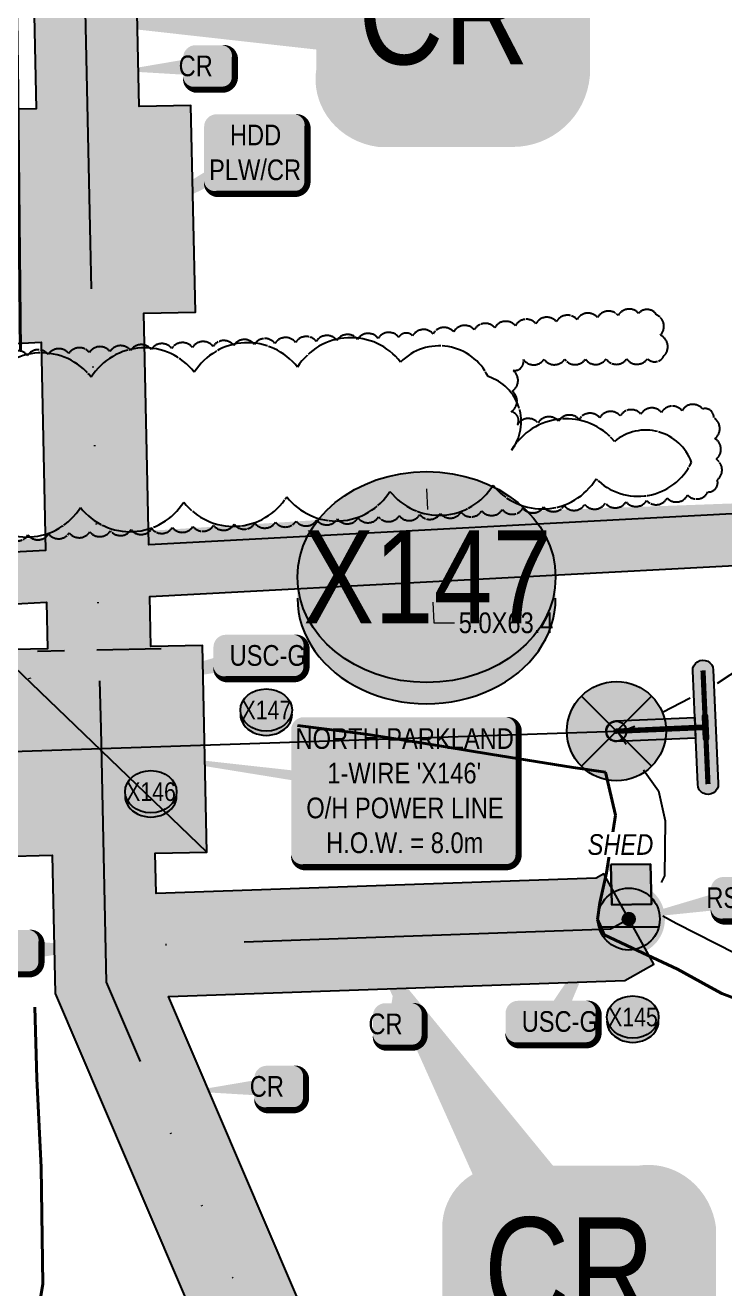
# Model space of a CAD drawing. Extents: x 88833 to 97610, y 5963373 to 5974710.
# Drawn here: x 95586.8 to 95654.5, y 5968629.4 to 5968751.6 of the extents above; entities that cross this region are included whole.
import ezdxf
from ezdxf.enums import TextEntityAlignment as Align

# ---------------------------------------------------------------- set-up
doc = ezdxf.new("R2010")
doc.units = 0
doc.header["$LTSCALE"] = 5
doc.header["$PDSIZE"] = 5
for name, pattern in [('0', [1, 1, 0]), ('COOP2', [10, 5, -1, 0, -1, 0, -1, 0, -1, 0, -1]), ('DASHDOT', [25.4, 12.7, -6.35, 0, -6.35]), ('foc-TIELINE', [1.875, 1.25, -0.625]), ('POWERLINE5', [7.8, 2.4, -0.6, 0.6, -0.6, 0.6, -0.6, 2.4])]:
    doc.linetypes.add(name, pattern=pattern)
doc.layers.get('Defpoints').update_dxf_attribs({"color": 9})
for name, color, linetype in [('Abandoned', 7, 'Continuous'), ('AS-POWER', 104, 'foc-POWER'), ('AS-POWER-EXISTING', 72, 'POWERLINE5'), ('AS-POWER-EXISTING-PP', 72, 'Continuous'), ('AS-POWER-EXISTING-PP-1000', 72, 'Continuous'), ('AS-POWER-T-1000', 104, 'Continuous'), ('AS-ROADS', 254, 'Continuous'), ('AS-SYMBOL', 7, 'Continuous'), ('AS-SYMBOL-1000', 7, 'Continuous'), ('P-APEX RECON PAY ITEMS', 240, 'Continuous'), ('P-APEX RECON PAY ITEMS-1000', 240, 'Continuous'), ('P-APEX RECON-10m BUFFER', 51, 'COOP2'), ('P-APEX RECON-URBAN', 30, 'COOP2'), ('P-APEX RECON-WORK AREA', 104, 'Continuous'), ('P-BUFFER-PURPLE', 187, 'foc-TIELINE'), ('P-CROSSINGS', 250, 'Continuous'), ('P-CROSSINGS-1000', 250, 'Continuous'), ('T-BUSH', 110, '0'), ('T-BUSH-1000', 110, '0')]:
    doc.layers.add(name, color=color, linetype=linetype)
doc.layers.add('AS-RECON EXISTING', color=151, linetype='DASHDOT', lineweight=40)
doc.layers.add('P-APEX RECON-TWS-T-1000', color=104, linetype='Continuous', lineweight=9)
doc.layers.add('AS-STRUCTURE', color=7, linetype='Continuous', lineweight=30, true_color=0x595959)
for name, color, linetype, true_color in [('AS-STRUCTURE-H', 7, 'Continuous', 0xa8a8a8), ('AS-STRUCTURE-T-1000', 7, 'Continuous', 0x454545), ('P-APEX RECON-TO BE DRILLED-H', 7, 'Continuous', 0xffafe1)]:
    doc.layers.add(name, color=color, linetype=linetype, true_color=true_color)
doc.styles.add('1.8', font='ARIALN.TTF', dxfattribs={"height": 2})
doc.styles.add('80', font='ARIALN.TTF', dxfattribs={"height": 10})
doc.styles.add('Crossing', font='ARIALN.TTF', dxfattribs={"height": 10})
doc.styles.add('foc-LtypeFont', font='ARIALN.TTF', dxfattribs={"height": 7.35})
doc.linetypes.add('foc-POWER', pattern='A,6,-1,["P",foc-LtypeFont,S=0.2,R=0,X=-0.625,Y=-0.75],-1.24,4', length=12.24)
doc.dimstyles.new('Compass 1 000', dxfattribs={"dimtxt": 1.8, "dimasz": 2, "dimexe": 0.2, "dimexo": 0.0625, "dimgap": 0.5, "dimtad": 0, "dimtih": 1, "dimtoh": 1, "dimzin": 0, "dimdsep": 46, "dimtxsty": '1.8', "dimcen": 0.1, "dimse1": 1, "dimse2": 1, "dimclrd": 256, "dimclrt": 256, "dimaunit": 1, "dimadec": 4, "dimazin": 0, "dimtfac": 0.06, "dimtofl": 0, "dimtmove": 0, "dimatfit": 0, "dimfxl": 0.2, "dimtolj": 1, "dimtzin": 0, "dimlwd": -1, "dimarcsym": 0})

# ---------------------------------------------------------------- blocks, each defined once
blk = doc.blocks.new('POWERPOLE')
h = blk.add_hatch(color=255)
edge = h.paths.add_edge_path()
edge.add_arc((0, 0), 0.96, 0, 360)
at = {"linetype": 'Continuous'}
for p, q in [((0.679, -0.679), (-0.679, 0.679)), ((-0.679, -0.679), (0.679, 0.679))]:
    blk.add_line(p, q, dxfattribs=at)
blk.add_circle((0, 0), 0.96, dxfattribs=at)
blk = doc.blocks.new('*U541')
h = blk.add_hatch(color=255)
edge = h.paths.add_edge_path()
edge.add_line((-49, -37), (49, -37))
edge.add_arc((49, -31), 6, 270, 360)
edge.add_line((55, -31), (55, 29.5))
edge.add_arc((49, 29.5), 6, 0, 90)
edge.add_line((49, 35.5), (-49, 35.5))
edge.add_arc((-49, 29.5), 6, 90, 180)
edge.add_line((-55, 29.5), (-55, -31))
edge.add_arc((-49, -31), 6, 180, 270)
at = {"color": 104, "flags": 128}
blk.add_lwpolyline([(-49, -37, 3, 3, 0), (49, -37, 3, 3, 0.414214), (55, -31, 3, 3, 0), (55, 29.5, 3, 0, 0.414214), (49, 35.5, 0, 0, 0), (-49, 35.5, 0, 0, 0.414214), (-55, 29.5, 0, 0, 0), (-55, -31, 0, 3, 0.414214)], format="xyseb", close=True, dxfattribs=at)
blk.add_lwpolyline([(-147.68, 20.09, 0, 7.5, 0), (0, 0, 0, 0, 0)], format="xyseb", dxfattribs=at)
at = {"color": 104, "style": '80'}
blk.add_attdef('ENTER_TEXT_001', (-26.85, -4.92), '', height=10, dxfattribs=at)
blk = doc.blocks.new('*U542')
h = blk.add_hatch(color=255)
h.dxf.hatch_style = 1
edge = h.paths.add_edge_path()
edge.add_arc((0.048, -1.099), 0.2, -177.4747, 2.5253, ccw=False)
edge.add_line((-0.151, -1.108), (-0.209, 0.191))
edge.add_line((-0.209, 0.191), (-0.248, 1.09))
edge.add_arc((-0.048, 1.099), 0.2, 2.5253, 182.5253, ccw=False)
edge.add_line((0.151, 1.108), (0.248, -1.09))
h = blk.add_hatch(color=255)
h.dxf.hatch_style = 1
edge = h.paths.add_edge_path()
edge.add_arc((-1.723, -0.076), 0.2, 92.5253, 272.5253, ccw=False)
edge.add_line((-1.732, 0.124), (-0.209, 0.191))
edge.add_line((-0.209, 0.191), (-0.191, -0.209))
edge.add_line((-0.191, -0.209), (-1.714, -0.276))
at = {"color": 255}
blk.add_lwpolyline([(0.248, -1.09, -1), (-0.151, -1.108), (-0.209, 0.191), (-0.248, 1.09, -1), (0.151, 1.108)], format="xyb", close=True, dxfattribs=at)
at = {"color": 72, "const_width": 0.1, "flags": 128}
for points in [[(0.048, -1.099), (-0.048, 1.099)], [(-1.723, -0.076), (0, 0)]]:
    blk.add_lwpolyline(points, dxfattribs=at)
at = {"color": 255, "flags": 128}
blk.add_lwpolyline([(-1.714, -0.276, -1), (-1.732, 0.124), (-0.209, 0.191), (-0.191, -0.209)], format="xyb", close=True, dxfattribs=at)
blk = doc.blocks.new('*U1052')
h = blk.add_hatch(color=255)
h.dxf.hatch_style = 1
edge = h.paths.add_edge_path()
edge.add_arc((0.05, -1.1), 0.2, -177.4747, 2.5253, ccw=False)
edge.add_line((-0.15, -1.11), (-0.21, 0.19))
edge.add_line((-0.21, 0.19), (-0.25, 1.09))
edge.add_arc((-0.05, 1.1), 0.2, 2.5253, 182.5253, ccw=False)
edge.add_line((0.15, 1.11), (0.25, -1.09))
h = blk.add_hatch(color=255)
h.dxf.hatch_style = 1
edge = h.paths.add_edge_path()
edge.add_arc((-8.62, -0.38), 0.2, 92.5253, 272.5253, ccw=False)
edge.add_line((-8.63, -0.18), (-0.21, 0.19))
edge.add_line((-0.21, 0.19), (-0.19, -0.21))
edge.add_line((-0.19, -0.21), (-8.61, -0.58))
at = {"color": 255}
blk.add_lwpolyline([(0.25, -1.09, -1), (-0.15, -1.11), (-0.21, 0.19), (-0.25, 1.09, -1), (0.15, 1.11)], format="xyb", close=True, dxfattribs=at)
at = {"color": 255, "flags": 128}
blk.add_lwpolyline([(-8.61, -0.58, -1), (-8.63, -0.18), (-0.21, 0.19), (-0.19, -0.21)], format="xyb", close=True, dxfattribs=at)
at = {"color": 72, "const_width": 0.1, "flags": 128}
for points in [[(-8.62, -0.38), (0, 0)], [(0.05, -1.1), (-0.05, 1.1)]]:
    blk.add_lwpolyline(points, dxfattribs=at)
blk = doc.blocks.new('*U1053')
at = {"true_color": 0xffffa8}
h = blk.add_hatch(color=51, dxfattribs=at)
edge = h.paths.add_edge_path()
edge.add_line((-6.5, -11.5), (6.5, -11.5))
edge.add_arc((6.5, -5.5), 6, 270, 360)
edge.add_line((12.5, -5.5), (12.5, 4))
edge.add_arc((6.5, 4), 6, 0, 90)
edge.add_line((6.5, 10), (-6.5, 10))
edge.add_arc((-6.5, 4), 6, 90, 180)
edge.add_line((-12.5, 4), (-12.5, -5.5))
edge.add_arc((-6.5, -5.5), 6, 180, 270)
at = {"color": 240, "flags": 128}
blk.add_lwpolyline([(-6.5, -11.5, 3, 3, 0), (6.5, -11.5, 3, 3, 0.414214), (12.5, -5.5, 3, 3, 0), (12.5, 4, 3, 0, 0.414214), (6.5, 10, 0, 0, 0), (-6.5, 10, 0, 0, 0.414214), (-12.5, 4, 0, 0, 0), (-12.5, -5.5, 0, 3, 0.414214)], format="xyseb", close=True, dxfattribs=at)
for points in [[(43.5, 1.78, 0, 10, 0), (0, 0, 5, 5, 0)], [(-1, -11.44, 0, 10, 0), (0, 0, 5, 5, 0)]]:
    blk.add_lwpolyline(points, format="xyseb", dxfattribs=at)
at = {"color": 4, "style": '80'}
blk.add_attdef('OTHER_001', (-14.7, -5), '', height=10, dxfattribs=at)
blk = doc.blocks.new('*U1054')
at = {"true_color": 0xffffa8}
h = blk.add_hatch(color=51, dxfattribs=at)
edge = h.paths.add_edge_path()
edge.add_line((-6.5, -11.5), (6.5, -11.5))
edge.add_arc((6.5, -5.5), 6, 270, 360)
edge.add_line((12.5, -5.5), (12.5, 4))
edge.add_arc((6.5, 4), 6, 0, 90)
edge.add_line((6.5, 10), (-6.5, 10))
edge.add_arc((-6.5, 4), 6, 90, 180)
edge.add_line((-12.5, 4), (-12.5, -5.5))
edge.add_arc((-6.5, -5.5), 6, 180, 270)
at = {"color": 240, "flags": 128}
blk.add_lwpolyline([(-6.5, -11.5, 3, 3, 0), (6.5, -11.5, 3, 3, 0.414214), (12.5, -5.5, 3, 3, 0), (12.5, 4, 3, 0, 0.414214), (6.5, 10, 0, 0, 0), (-6.5, 10, 0, 0, 0.414214), (-12.5, 4, 0, 0, 0), (-12.5, -5.5, 0, 3, 0.414214)], format="xyseb", close=True, dxfattribs=at)
for points in [[(-52.22, -10.33, 0, 10, 0), (0, 0, 5, 5, 0)], [(-1, -11.44, 0, 10, 0), (0, 0, 5, 5, 0)]]:
    blk.add_lwpolyline(points, format="xyseb", dxfattribs=at)
at = {"color": 4, "style": '80'}
blk.add_attdef('OTHER_001', (-14.7, -5), '', height=10, dxfattribs=at)
blk = doc.blocks.new('*U1055')
at = {"true_color": 0xffffa8}
h = blk.add_hatch(color=51, dxfattribs=at)
edge = h.paths.add_edge_path()
edge.add_line((-16.5, -11.5), (16.5, -11.5))
edge.add_arc((16.5, -5.5), 6, 270, 360)
edge.add_line((22.5, -5.5), (22.5, 4))
edge.add_arc((16.5, 4), 6, 0, 90)
edge.add_line((16.5, 10), (-16.5, 10))
edge.add_arc((-16.5, 4), 6, 90, 180)
edge.add_line((-22.5, 4), (-22.5, -5.5))
edge.add_arc((-16.5, -5.5), 6, 180, 270)
at = {"color": 240, "flags": 128}
for points in [[(24.06, 44.48, 0, 10, 0), (0, 0, 5, 5, 0)], [(-1, -11.44, 0, 10, 0), (0, 0, 5, 5, 0)]]:
    blk.add_lwpolyline(points, format="xyseb", dxfattribs=at)
blk.add_lwpolyline([(-16.5, -11.5, 3, 3, 0), (16.5, -11.5, 3, 3, 0.414214), (22.5, -5.5, 3, 3, 0), (22.5, 4, 3, 0, 0.414214), (16.5, 10, 0, 0, 0), (-16.5, 10, 0, 0, 0.414214), (-22.5, 4, 0, 0, 0), (-22.5, -5.5, 0, 3, 0.414214)], format="xyseb", close=True, dxfattribs=at)
at = {"color": 4, "style": '80'}
blk.add_attdef('OTHER_001', (-14.7, -5), '', height=10, dxfattribs=at)
blk = doc.blocks.new('RISER')
h = blk.add_hatch(color=255)
h.dxf.hatch_style = 1
edge = h.paths.add_edge_path()
edge.add_arc((0, 0), 0.7, 0, 360)
blk.add_hatch(color=13).paths.add_polyline_path([(0.581, -0.15), (-0.581, -0.15, 0.774597)])
at = {"color": 13}
blk.add_line((-0.581, -0.15), (0.581, -0.15), dxfattribs=at)
blk.add_circle((0, 0), 0.6, dxfattribs=at)
blk = doc.blocks.new('*U1057')
at = {"true_color": 0xffffa8}
h = blk.add_hatch(color=51, dxfattribs=at)
edge = h.paths.add_edge_path()
edge.add_line((-16.5, -11.5), (16.5, -11.5))
edge.add_arc((16.5, -5.5), 6, 270, 360)
edge.add_line((22.5, -5.5), (22.5, 4))
edge.add_arc((16.5, 4), 6, 0, 90)
edge.add_line((16.5, 10), (-16.5, 10))
edge.add_arc((-16.5, 4), 6, 90, 180)
edge.add_line((-22.5, 4), (-22.5, -5.5))
edge.add_arc((-16.5, -5.5), 6, 180, 270)
at = {"color": 240, "flags": 128}
blk.add_lwpolyline([(-16.5, -11.5, 3, 3, 0), (16.5, -11.5, 3, 3, 0.414214), (22.5, -5.5, 3, 3, 0), (22.5, 4, 3, 0, 0.414214), (16.5, 10, 0, 0, 0), (-16.5, 10, 0, 0, 0.414214), (-22.5, 4, 0, 0, 0), (-22.5, -5.5, 0, 3, 0.414214)], format="xyseb", close=True, dxfattribs=at)
for points in [[(-77.32, -17.04, 0, 10, 0), (0, 0, 5, 5, 0)], [(-1, -11.44, 0, 10, 0), (0, 0, 5, 5, 0)]]:
    blk.add_lwpolyline(points, format="xyseb", dxfattribs=at)
at = {"color": 4, "style": '80'}
blk.add_attdef('OTHER_001', (-14.7, -5), '', height=10, dxfattribs=at)
blk = doc.blocks.new('*U1060')
at = {"true_color": 0xffffa8}
h = blk.add_hatch(color=51, dxfattribs=at)
edge = h.paths.add_edge_path()
edge.add_line((-19, -20), (19, -20))
edge.add_arc((19, -14), 6, 270, 360)
edge.add_line((25, -14), (25, 12.5))
edge.add_arc((19, 12.5), 6, 0, 90)
edge.add_line((19, 18.5), (-19, 18.5))
edge.add_arc((-19, 12.5), 6, 90, 180)
edge.add_line((-25, 12.5), (-25, -14))
edge.add_arc((-19, -14), 6, 180, 270)
at = {"color": 240, "flags": 128}
for points in [[(86.9, 89.21, 0, 10, 0), (0, 0, 5, 5, 0)], [(-1, -11.44, 0, 10, 0), (0, 0, 5, 5, 0)]]:
    blk.add_lwpolyline(points, format="xyseb", dxfattribs=at)
blk.add_lwpolyline([(-19, -20, 3, 3, 0), (19, -20, 3, 3, 0.414214), (25, -14, 3, 3, 0), (25, 12.5, 3, 0, 0.414214), (19, 18.5, 0, 0, 0), (-19, 18.5, 0, 0, 0.414214), (-25, 12.5, 0, 0, 0), (-25, -14, 0, 3, 0.414214)], format="xyseb", close=True, dxfattribs=at)
at = {"color": 4, "style": '80'}
blk.add_attdef('OTHER_001', (-14.7, -5), '', height=10, dxfattribs=at)
blk = doc.blocks.new('*D1061')
at = {"layer": 'Defpoints', "color": 0, "transparency": 16777216}
for p in [(95624.46, 5968702.72), (95624.73, 5968697.73), (95626.15, 5968697.8)]:
    blk.add_point(p, dxfattribs=at)
at = {"layer": 'P-APEX RECON-TWS-T-1000', "transparency": 16777216}
for p, q in [((95625.78, 5968704.79), (95625.68, 5968706.79)), ((95626.26, 5968695.81), (95626.37, 5968693.81)), ((95626.37, 5968693.81), (95628.37, 5968693.81))]:
    blk.add_line(p, q, dxfattribs=at)
for points in [[(95626.12, 5968704.81), (95625.45, 5968704.77), (95625.89, 5968702.79)], [(95626.59, 5968695.82), (95625.93, 5968695.79), (95626.15, 5968697.8)]]:
    blk.add_solid(points, dxfattribs=at)
at = {"layer": 'P-APEX RECON-TWS-T-1000', "transparency": 16777216, "insert": (95633.35, 5968693.81), "char_height": 2, "attachment_point": 5, "style": '1.8'}
blk.add_mtext('\\A1;5.0X63.4', dxfattribs=at)
blk = doc.blocks.new('*U1063')
at = {"true_color": 0xffffa8}
h = blk.add_hatch(color=51, dxfattribs=at)
edge = h.paths.add_edge_path()
edge.add_line((-19, -20), (19, -20))
edge.add_arc((19, -14), 6, 270, 360)
edge.add_line((25, -14), (25, 12.5))
edge.add_arc((19, 12.5), 6, 0, 90)
edge.add_line((19, 18.5), (-19, 18.5))
edge.add_arc((-19, 12.5), 6, 90, 180)
edge.add_line((-25, 12.5), (-25, -14))
edge.add_arc((-19, -14), 6, 180, 270)
at = {"color": 240, "flags": 128}
blk.add_lwpolyline([(-19, -20, 3, 3, 0), (19, -20, 3, 3, 0.414214), (25, -14, 3, 3, 0), (25, 12.5, 3, 0, 0.414214), (19, 18.5, 0, 0, 0), (-19, 18.5, 0, 0, 0.414214), (-25, 12.5, 0, 0, 0), (-25, -14, 0, 3, 0.414214)], format="xyseb", close=True, dxfattribs=at)
for points in [[(-79.92, -43.64, 0, 10, 0), (0, 0, 5, 5, 0)], [(-1, -11.44, 0, 10, 0), (0, 0, 5, 5, 0)]]:
    blk.add_lwpolyline(points, format="xyseb", dxfattribs=at)
at = {"color": 4, "style": '80'}
blk.add_attdef('OTHER_001', (-14.7, -5), '', height=10, dxfattribs=at)
blk = doc.blocks.new('*U1003')
at = {"true_color": 0xffffa8}
h = blk.add_hatch(color=51, dxfattribs=at)
edge = h.paths.add_edge_path()
edge.add_line((-6.5, -11.5), (6.5, -11.5))
edge.add_arc((6.5, -5.5), 6, 270, 360)
edge.add_line((12.5, -5.5), (12.5, 4))
edge.add_arc((6.5, 4), 6, 0, 90)
edge.add_line((6.5, 10), (-6.5, 10))
edge.add_arc((-6.5, 4), 6, 90, 180)
edge.add_line((-12.5, 4), (-12.5, -5.5))
edge.add_arc((-6.5, -5.5), 6, 180, 270)
at = {"color": 240, "flags": 128}
blk.add_lwpolyline([(-6.5, -11.5, 3, 3, 0), (6.5, -11.5, 3, 3, 0.414214), (12.5, -5.5, 3, 3, 0), (12.5, 4, 3, 0, 0.414214), (6.5, 10, 0, 0, 0), (-6.5, 10, 0, 0, 0.414214), (-12.5, 4, 0, 0, 0), (-12.5, -5.5, 0, 3, 0.414214)], format="xyseb", close=True, dxfattribs=at)
for points in [[(-43.7, -2.38, 0, 10, 0), (0, 0, 5, 5, 0)], [(-1, -11.44, 0, 10, 0), (0, 0, 5, 5, 0)]]:
    blk.add_lwpolyline(points, format="xyseb", dxfattribs=at)
at = {"color": 4, "style": '80'}
blk.add_attdef('OTHER_001', (-14.7, -5), '', height=10, dxfattribs=at)
blk = doc.blocks.new('*U1064')
at = {"true_color": 0xffffa8}
h = blk.add_hatch(color=51, dxfattribs=at)
edge = h.paths.add_edge_path()
edge.add_line((-6.5, -11.5), (6.5, -11.5))
edge.add_arc((6.5, -5.5), 6, 270, 360)
edge.add_line((12.5, -5.5), (12.5, 4))
edge.add_arc((6.5, 4), 6, 0, 90)
edge.add_line((6.5, 10), (-6.5, 10))
edge.add_arc((-6.5, 4), 6, 90, 180)
edge.add_line((-12.5, 4), (-12.5, -5.5))
edge.add_arc((-6.5, -5.5), 6, 180, 270)
at = {"color": 240, "flags": 128}
for points in [[(0.1, 33.41, 0, 10, 0), (0, 0, 5, 5, 0)], [(-1, -11.44, 0, 10, 0), (0, 0, 5, 5, 0)]]:
    blk.add_lwpolyline(points, format="xyseb", dxfattribs=at)
blk.add_lwpolyline([(-6.5, -11.5, 3, 3, 0), (6.5, -11.5, 3, 3, 0.414214), (12.5, -5.5, 3, 3, 0), (12.5, 4, 3, 0, 0.414214), (6.5, 10, 0, 0, 0), (-6.5, 10, 0, 0, 0.414214), (-12.5, 4, 0, 0, 0), (-12.5, -5.5, 0, 3, 0.414214)], format="xyseb", close=True, dxfattribs=at)
at = {"color": 4, "style": '80'}
blk.add_attdef('OTHER_001', (-14.7, -5), '', height=10, dxfattribs=at)
blk = doc.blocks.new('*U1080')
at = {"true_color": 0xffffa8}
h = blk.add_hatch(color=51, dxfattribs=at)
edge = h.paths.add_edge_path()
edge.add_line((-6.5, -11.5), (6.5, -11.5))
edge.add_arc((6.5, -5.5), 6, 270, 360)
edge.add_line((12.5, -5.5), (12.5, 4))
edge.add_arc((6.5, 4), 6, 0, 90)
edge.add_line((6.5, 10), (-6.5, 10))
edge.add_arc((-6.5, 4), 6, 90, 180)
edge.add_line((-12.5, 4), (-12.5, -5.5))
edge.add_arc((-6.5, -5.5), 6, 180, 270)
at = {"color": 240, "flags": 128}
for points in [[(-19.83, 32.03, 0, 10, 0), (0, 0, 5, 5, 0)], [(-1, -11.44, 0, 10, 0), (0, 0, 5, 5, 0)]]:
    blk.add_lwpolyline(points, format="xyseb", dxfattribs=at)
blk.add_lwpolyline([(-6.5, -11.5, 3, 3, 0), (6.5, -11.5, 3, 3, 0.414214), (12.5, -5.5, 3, 3, 0), (12.5, 4, 3, 0, 0.414214), (6.5, 10, 0, 0, 0), (-6.5, 10, 0, 0, 0.414214), (-12.5, 4, 0, 0, 0), (-12.5, -5.5, 0, 3, 0.414214)], format="xyseb", close=True, dxfattribs=at)
at = {"color": 4, "style": '80'}
blk.add_attdef('OTHER_001', (-14.7, -5), '', height=10, dxfattribs=at)
blk = doc.blocks.new('*U1081')
at = {"true_color": 0xffffa8}
h = blk.add_hatch(color=51, dxfattribs=at)
edge = h.paths.add_edge_path()
edge.add_line((-6.5, -11.5), (6.5, -11.5))
edge.add_arc((6.5, -5.5), 6, 270, 360)
edge.add_line((12.5, -5.5), (12.5, 4))
edge.add_arc((6.5, 4), 6, 0, 90)
edge.add_line((6.5, 10), (-6.5, 10))
edge.add_arc((-6.5, 4), 6, 90, 180)
edge.add_line((-12.5, 4), (-12.5, -5.5))
edge.add_arc((-6.5, -5.5), 6, 180, 270)
at = {"color": 240, "flags": 128}
blk.add_lwpolyline([(-6.5, -11.5, 3, 3, 0), (6.5, -11.5, 3, 3, 0.414214), (12.5, -5.5, 3, 3, 0), (12.5, 4, 3, 0, 0.414214), (6.5, 10, 0, 0, 0), (-6.5, 10, 0, 0, 0.414214), (-12.5, 4, 0, 0, 0), (-12.5, -5.5, 0, 3, 0.414214)], format="xyseb", close=True, dxfattribs=at)
for points in [[(-34.79, -1.09, 0, 10, 0), (0, 0, 5, 5, 0)], [(-1, -11.44, 0, 10, 0), (0, 0, 5, 5, 0)]]:
    blk.add_lwpolyline(points, format="xyseb", dxfattribs=at)
at = {"color": 4, "style": '80'}
blk.add_attdef('OTHER_001', (-14.7, -5), '', height=10, dxfattribs=at)
blk = doc.blocks.new('xing2')
h = blk.add_hatch(color=50)
h.dxf.hatch_style = 1
edge = h.paths.add_edge_path()
edge.add_ellipse((0, 0), major_axis=(-12.5, 0), ratio=0.816297, start_angle=0, end_angle=360)
h = blk.add_hatch(color=250)
h.dxf.hatch_style = 1
edge = h.paths.add_edge_path()
edge.add_ellipse((0, -2.05), major_axis=(-12.5, 0), ratio=0.816297, start_angle=0, end_angle=180)
edge.add_line((12.5, -2.05), (12.5, 0))
edge.add_ellipse((0, 0), major_axis=(-12.5, 0), ratio=0.816297, start_angle=0, end_angle=180, ccw=False)
edge.add_line((-12.5, 0), (-12.5, -2.05))
at = {"color": 250}
blk.add_ellipse((0, 0), major_axis=(-12.5, 0), ratio=0.816297, dxfattribs=at)
blk.add_ellipse((0, -2.05), major_axis=(-12.5, 0), ratio=0.816297, start_param=0, end_param=3.141593, dxfattribs=at)
at = {"color": 250, "style": 'Crossing'}
blk.add_attdef('CROSSING', text='', height=9, dxfattribs=at).set_placement((0.09, 0.02), align=Align.MIDDLE_CENTER)
at = {"color": 250, "style": 'Crossing', "flags": 1}
for tag, p in [('OWNER', (0.09, -12.49)), ('DESCRIPTION', (0.09, -25.77)), ('LOCATION', (0.09, -39.3)), ('DWG_REF', (0.09, -52.84))]:
    blk.add_attdef(tag, text='', height=9, dxfattribs=at).set_placement(p, align=Align.MIDDLE_CENTER)

msp = doc.modelspace()

# ---------------------------------------------------------------- hatches: boundary and pattern name
at = {"layer": 'AS-STRUCTURE-H'}
h = msp.add_hatch(color=256, dxfattribs=at)
h.dxf.hatch_style = 1
h.paths.add_polyline_path([(95643.47, 5968670.456), (95643.588, 5968666.553), (95647.407, 5968666.614), (95647.315, 5968670.493)])
at = {"layer": 'P-APEX RECON-10m BUFFER', "transparency": 33554687}
h = msp.add_hatch(color=256, dxfattribs=at)
h.dxf.hatch_style = 1
h.paths.add_polyline_path([(95579.076, 5969153.572), (95556.924, 5969152.785), (95557.031, 5969147.79), (95579.184, 5969148.576), (95579.427, 5969137.422), (95574.432, 5969137.309), (95574.883, 5969117.33), (95579.857, 5969117.443), (95580.701, 5969078.061), (95581.129, 5969058.081), (95581.684, 5969032.214), (95582.112, 5969012.235), (95587.872, 5968743.519), (95582.877, 5968743.412), (95583.257, 5968725.683), (95566.101, 5968724.785), (95566.208, 5968719.788), (95588.355, 5968720.947), (95588.787, 5968700.821), (95581.418, 5968700.43), (95566.641, 5968699.611), (95566.748, 5968694.613), (95581.689, 5968695.441), (95588.894, 5968695.824), (95588.99, 5968691.32), (95583.995, 5968691.213), (95584.424, 5968671.233), (95589.419, 5968671.34), (95589.705, 5968657.992), (95639.053, 5968542.678), (95637.179, 5968541.876), (95639.144, 5968537.283), (95602.025, 5968521.08), (95600.06, 5968525.673), (95581.687, 5968517.812), (95589.549, 5968499.439), (95593.071, 5968500.946), (95595.203, 5968401.457), (95590.208, 5968401.35), (95590.425, 5968391.256), (95573.262, 5968390.818), (95573.476, 5968380.828), (95597.384, 5968381.439), (95597.294, 5968374.108), (95590.465, 5968374.186), (95577.618, 5968375.14), (95573.603, 5968374.903), (95573.71, 5968369.904), (95577.581, 5968370.133), (95590.252, 5968369.192), (95602.228, 5968369.056), (95602.382, 5968381.622), (95610.616, 5968381.798), (95610.188, 5968401.778), (95605.193, 5968401.671), (95602.974, 5968505.183), (95607.922, 5968507.3), (95605.956, 5968511.893), (95643.075, 5968528.097), (95645.04, 5968523.503), (95663.413, 5968531.365), (95655.551, 5968549.738), (95648.239, 5968546.609), (95600.698, 5968657.7), (95644.827, 5968659.243), (95647.649, 5968660.813), (95642.79, 5968669.545), (95642.072, 5968669.145), (95599.492, 5968667.656), (95599.408, 5968671.554), (95604.403, 5968671.661), (95603.975, 5968691.641), (95598.98, 5968691.534), (95598.877, 5968696.354), (95662.16, 5968699.715), (95661.895, 5968704.704), (95598.77, 5968701.352), (95598.29, 5968723.754), (95603.284, 5968723.861), (95602.856, 5968743.84), (95597.861, 5968743.733), (95591.825, 5969025.34), (95591.119, 5969058.295), (95590.691, 5969078.275), (95589.846, 5969117.668), (95594.862, 5969117.782), (95594.411, 5969137.761), (95589.416, 5969137.648), (95588.879, 5969162.396), (95578.889, 5969162.174)])
at = {"layer": 'P-APEX RECON-TO BE DRILLED-H', "transparency": 33554687}
h = msp.add_hatch(color=256, dxfattribs=at)
h.dxf.hatch_style = 1
h.paths.add_polyline_path([(95599.148, 5968683.714), (95589.158, 5968683.5), (95588.152, 5968730.457), (95593.146, 5968730.564), (95598.141, 5968730.671)])

# ---------------------------------------------------------------- linework, layer by layer
at = {"layer": 'Abandoned', "color": 6, "flags": 128}
msp.add_lwpolyline([(95604.403, 5968671.661), (95583.995, 5968691.213)], dxfattribs=at)
at = {"layer": 'AS-POWER', "flags": 128}
for points in [[(95565.819, 5968676.508), (95575.953, 5968681.059), (95644.026, 5968683.341)], [(95648.521, 5968665.488), (95649.802, 5968664.785), (95657.469, 5968660.872), (95662.919, 5968657.826), (95672.484, 5968651.731)]]:
    msp.add_lwpolyline(points, dxfattribs=at)
at = {"layer": 'AS-POWER-EXISTING', "flags": 128}
msp.add_lwpolyline([(95664.152, 5968693.922), (95660.043, 5968692.1), (95653.29, 5968687.65), (95646.371, 5968684.038), (95644.239, 5968683.183), (95645.803, 5968680.831), (95648.08, 5968677.586), (95648.753, 5968674.676), (95648.676, 5968669.354), (95648.349, 5968668.717)], dxfattribs=at)
at = {"layer": 'AS-RECON EXISTING', "flags": 128}
for points in [[(96443.231, 5969962.04), (96378.895, 5969960.67), (95707.631, 5969946.367), (95683.108, 5969945.845), (95666.958, 5969945.501), (95658.251, 5969944.742), (95647.182, 5969944.051), (95634.907, 5969943.889), (95629.932, 5969943.351), (95625.924, 5969942.977), (95623.874, 5969943.133), (95610.951, 5969942.137), (95606.494, 5969942.055), (95597.206, 5969941.361), (95592.419, 5969940.827), (95580.672, 5969940.54), (95576.622, 5969940.421), (95573.364, 5969940.276), (95571.15, 5969939.985), (95567.82, 5969938.808), (95564.052, 5969935.119), (95562.621, 5969932.773), (95561.948, 5969930.363), (95561.786, 5969924.135), (95562.173, 5969914.174), (95562.187, 5969910.496), (95562.128, 5969907.098), (95562.34, 5969894.745), (95562.727, 5969872.318), (95563.018, 5969855.539), (95563.393, 5969834.961), (95563.732, 5969814.918), (95564.05, 5969799.824), (95564.621, 5969772.164), (95565.486, 5969741.995), (95565.922, 5969719.566), (95566.294, 5969699.871), (95567.014, 5969677.875), (95567.767, 5969657.561), (95568.862, 5969632.244), (95569.81, 5969604.099), (95570.425, 5969587.062), (95570.799, 5969574.212), (95571.068, 5969561.331), (95571.191, 5969537.163), (95571.503, 5969524.172), (95571.828, 5969497.671), (95572.272, 5969469.861), (95572.704, 5969437.183), (95573.03, 5969414.452), (95573.181, 5969384.734), (95573.859, 5969349.801), (95575.282, 5969300.739), (95575.992, 5969282.024), (95576.658, 5969258.38), (95577.212, 5969217.497), (95577.689, 5969197.756), (95578.024, 5969182.103), (95578.109, 5969161.018), (95578.591, 5969154.257), (95578.847, 5969148.568), (95579.133, 5969138.78), (95579.419, 5969121.553), (95580.01, 5969083.4), (95580.375, 5969053.719), (95579.931, 5969040.2), (95580.237, 5969024.39), (95580.838, 5969000.326), (95581.404, 5968967.597), (95582.388, 5968942.039), (95582.655, 5968929.362), (95582.743, 5968906.108), (95583.341, 5968880.99), (95584, 5968866.921), (95584.554, 5968845.975), (95585.091, 5968823.058), (95585.121, 5968804.219), (95585.483, 5968783.866), (95585.925, 5968760.369), (95586.09, 5968745.186), (95586.39, 5968716.821), (95585.999, 5968711.113), (95585.791, 5968708.027), (95586.103, 5968701.286), (95586.188, 5968696.666), (95586.746, 5968692.135), (95587.284, 5968688.19), (95587.292, 5968683.349), (95587.254, 5968676.978), (95587.528, 5968665.2), (95587.938, 5968649.758), (95588.371, 5968641.169), (95588.51, 5968629.919), (95587.839, 5968625.769), (95587.73, 5968613.701), (95586.777, 5968600.947), (95587.476, 5968592.711), (95588.45, 5968588.175), (95589.865, 5968579.125), (95590.257, 5968570.24), (95590.053, 5968555.368), (95590.802, 5968547.414), (95591.537, 5968527.404), (95591.965, 5968513.35), (95592.564, 5968490.741), (95593.309, 5968474.151), (95593.292, 5968474.05), (95593.593, 5968452.621), (95594.035, 5968438.563), (95594.692, 5968420.184), (95594.888, 5968411.14), (95594.735, 5968404.051), (95594.875, 5968392.117), (95595.06, 5968384.28), (95595.074, 5968378.717), (95595.199, 5968377.133), (95594.833, 5968368.585), (95593.721, 5968365.84), (95592.395, 5968364.57), (95586.192, 5968364.109), (95580.61, 5968363.412), (95577.442, 5968363.317), (95568.115, 5968364.39), (95548.704, 5968363.799), (95541.992, 5968364.193), (95538.89, 5968363.974), (95536.295, 5968361.846), (95534.018, 5968354.694), (95533.673, 5968349.216), (95534.033, 5968341.479), (95534.225, 5968334.587), (95533.955, 5968326.028), (95534.099, 5968312.181), (95535.078, 5968296.101), (95534.917, 5968288.722), (95535.746, 5968280.188), (95536.421, 5968268.07), (95536.492, 5968259.798), (95536.905, 5968254.266), (95537.189, 5968242.486), (95537.484, 5968235.142), (95537.802, 5968230.114), (95536.6, 5968221.218), (95537.774, 5968202.662), (95537.671, 5968199.92), (95537.905, 5968191.456), (95537.951, 5968174.37), (95537.788, 5968167.173), (95538.028, 5968155.609), (95538.359, 5968142.728), (95538.507, 5968128.389), (95540.179, 5968117.499), (95539.942, 5968108.001), (95540.029, 5968097.506), (95540.28, 5968086.963), (95540.159, 5968074.889), (95541.054, 5968063.437), (95541.385, 5968051.46), (95541.598, 5968036.652), (95541.979, 5968021.67), (95542.146, 5968006.581), (95542.625, 5967991.489), (95542.931, 5967982.32), (95543.16, 5967973.791), (95543.039, 5967970.532), (95543.193, 5967968.874)], [(95658.597, 5968657.351), (95655.682, 5968657.426), (95654.219, 5968657.966), (95653.093, 5968658.587), (95649.92, 5968660.345), (95646.052, 5968662.147), (95642.85, 5968663.647), (95642.178, 5968665.122), (95642.415, 5968666.76), (95643.059, 5968669.644), (95643.943, 5968675.237), (95642.97, 5968679.378), (95639.854, 5968679.848), (95631.808, 5968681.128), (95625.533, 5968682.158), (95619.764, 5968683.063), (95612.198, 5968684.002), (95604.834, 5968685.105), (95598.78, 5968686.345), (95591.464, 5968687.767), (95588.746, 5968688.107), (95587.284, 5968688.19)]]:
    msp.add_lwpolyline(points, dxfattribs=at)
at = {"layer": 'AS-ROADS', "const_width": 2.998, "flags": 128}
msp.add_lwpolyline([(95658.352, 5968704.251), (95668.328, 5968707.28), (95674.768, 5968710.056), (95679.566, 5968711.823), (95685.248, 5968713.211), (95691.31, 5968715.483), (95696.108, 5968716.24), (95703.053, 5968716.24), (95707.22, 5968715.609), (95709.493, 5968714.221), (95711.135, 5968711.444), (95712.65, 5968706.901), (95713.66, 5968703.873), (95713.029, 5968699.834), (95711.64, 5968697.184), (95709.114, 5968694.913), (95698.886, 5968692.389), (95693.709, 5968692.263), (95689.163, 5968692.767), (95684.617, 5968693.903), (95681.334, 5968695.418), (95674.515, 5968699.203), (95671.611, 5968700.718)], close=True, dxfattribs=at)
msp.add_lwpolyline([(95556.907, 5968698.537), (95582.882, 5968700.194), (95619.932, 5968702.566), (95662.393, 5968704.125), (95668.075, 5968704.756)], dxfattribs=at)
at = {"layer": 'AS-STRUCTURE'}
msp.add_lwpolyline([(95643.47, 5968670.456), (95643.588, 5968666.553), (95647.407, 5968666.614), (95647.315, 5968670.493)], close=True, dxfattribs=at)
at = {"layer": 'P-APEX RECON-URBAN', "ltscale": 1.5, "flags": 128}
msp.add_lwpolyline([(95645.22, 5968665.179), (95643.45, 5968664.194), (95594.59, 5968662.485)], dxfattribs=at)
at = {"layer": 'P-APEX RECON-WORK AREA', "flags": 128}
for points in [[(95648.239, 5968546.609), (95600.698, 5968657.7), (95644.827, 5968659.243), (95647.649, 5968660.813), (95642.79, 5968669.545), (95642.072, 5968669.145), (95599.492, 5968667.656), (95599.408, 5968671.554), (95604.403, 5968671.661), (95603.975, 5968691.641), (95598.98, 5968691.534), (95598.877, 5968696.354), (95662.16, 5968699.715), (95661.895, 5968704.704), (95598.77, 5968701.352), (95598.29, 5968723.754), (95603.284, 5968723.861), (95602.856, 5968743.84), (95597.861, 5968743.733), (95591.825, 5969025.34)], [(95582.112, 5969012.235), (95587.872, 5968743.519), (95582.877, 5968743.412), (95583.257, 5968725.683), (95566.101, 5968724.785), (95566.208, 5968719.788), (95588.355, 5968720.947), (95588.787, 5968700.821), (95581.418, 5968700.43), (95566.641, 5968699.611), (95566.748, 5968694.613), (95581.689, 5968695.441), (95588.894, 5968695.824), (95588.99, 5968691.32), (95583.995, 5968691.213), (95584.424, 5968671.233), (95589.419, 5968671.34), (95589.705, 5968657.992), (95639.053, 5968542.678)]]:
    msp.add_lwpolyline(points, dxfattribs=at)
at = {"layer": 'P-BUFFER-PURPLE'}
msp.add_line((95599.984, 5968691.315), (95587.997, 5968691.058), dxfattribs=at)
at = {"layer": 'T-BUSH', "flags": 128}
msp.add_lwpolyline([(95623.142, 5968719.034, 0.5205671), (95613.162, 5968718.544, 0.5205671), (95603.182, 5968718.053, 0.5205671), (95593.202, 5968717.563, 0.5205671), (95583.222, 5968717.072, 0.5205671), (95573.242, 5968716.581, 0.5205671), (95575.232, 5968709.211, 0.5205671), (95582.194, 5968704.464, 0.5205671), (95592.173, 5968704.981, 0.5205671), (95602.152, 5968705.498, 0.5205671), (95612.13, 5968706.014, 0.5205671), (95622.109, 5968706.531, 0.5205671), (95632.083, 5968707.126, 0.5205671), (95642.056, 5968707.748, 0.5205671), (95651.285, 5968709.337, 0.5205671), (95643.834, 5968711.366, 0.5205671), (95633.878, 5968710.512, 0.5205671), (95631.604, 5968717.624, 0.5205671)], format="xyb", close=True, dxfattribs=at)
at = {"layer": 'T-BUSH-1000', "flags": 128}
msp.add_lwpolyline([(95622.964, 5968721.427, 0.5205671), (95620.968, 5968721.329, 0.5205671), (95618.972, 5968721.23, 0.5205671), (95616.976, 5968721.132, 0.5205671), (95614.98, 5968721.034, 0.5205671), (95612.984, 5968720.936, 0.5205671), (95610.988, 5968720.838, 0.5205671), (95608.992, 5968720.74, 0.5205671), (95606.996, 5968720.642, 0.5205671), (95605, 5968720.544, 0.5205671), (95603.004, 5968720.445, 0.5205671), (95601.008, 5968720.347, 0.5205671), (95599.012, 5968720.249, 0.5205671), (95597.016, 5968720.151, 0.5205671), (95595.02, 5968720.053, 0.5205671), (95593.024, 5968719.955, 0.5205671), (95591.028, 5968719.857, 0.5205671), (95589.032, 5968719.759, 0.5205671), (95587.036, 5968719.66, 0.5205671), (95585.04, 5968719.562, 0.5205671), (95583.044, 5968719.464, 0.5205671), (95581.048, 5968719.366, 0.5205671), (95579.052, 5968719.268, 0.5205671), (95577.056, 5968719.17, 0.5205671), (95575.06, 5968719.072, 0.5205671), (95573.064, 5968718.974, 0.5205671), (95571.068, 5968718.875, 0.5205671), (95569.072, 5968718.777, 0.5205671), (95568.718, 5968717.164, 0.5205671), (95569.364, 5968715.318, 0.5205671), (95570.284, 5968713.544, 0.5205671), (95571.204, 5968711.77, 0.5205671), (95572.124, 5968709.996, 0.5205671), (95573.044, 5968708.222, 0.5205671), (95573.964, 5968706.448, 0.5205671), (95574.884, 5968704.674, 0.5205671), (95575.804, 5968702.9, 0.5205671), (95577.109, 5968701.799, 0.5205671), (95579.105, 5968701.902, 0.5205671), (95581.101, 5968702.006, 0.5205671), (95583.097, 5968702.109, 0.5205671), (95585.092, 5968702.212, 0.5205671), (95587.088, 5968702.316, 0.5205671), (95589.084, 5968702.419, 0.5205671), (95591.08, 5968702.523, 0.5205671), (95593.075, 5968702.626, 0.5205671), (95595.071, 5968702.729, 0.5205671), (95597.067, 5968702.833, 0.5205671), (95599.063, 5968702.936, 0.5205671), (95601.058, 5968703.04, 0.5205671), (95603.054, 5968703.143, 0.5205671), (95605.05, 5968703.246, 0.5205671), (95607.045, 5968703.35, 0.5205671), (95609.041, 5968703.453, 0.5205671), (95611.037, 5968703.556, 0.5205671), (95613.033, 5968703.66, 0.5205671), (95615.028, 5968703.763, 0.5205671), (95617.024, 5968703.867, 0.5205671), (95619.02, 5968703.97, 0.5205671), (95621.016, 5968704.073, 0.5205671), (95623.011, 5968704.177, 0.5205671), (95625.007, 5968704.283, 0.5205671), (95627.001, 5968704.407, 0.5205671), (95628.996, 5968704.531, 0.5205671), (95630.991, 5968704.656, 0.5205671), (95632.985, 5968704.78, 0.5205671), (95634.98, 5968704.904, 0.5205671), (95636.974, 5968705.028, 0.5205671), (95638.969, 5968705.153, 0.5205671), (95640.963, 5968705.277, 0.5205671), (95642.958, 5968705.401, 0.5205671), (95644.952, 5968705.526, 0.5205671), (95646.947, 5968705.65, 0.5205671), (95648.93, 5968705.887, 0.5205671), (95650.906, 5968706.18, 0.5205671), (95652.883, 5968706.472, 0.5205671), (95653.78, 5968707.647, 0.5205671), (95653.67, 5968709.642, 0.5205671), (95653.56, 5968711.637, 0.5205671), (95653.45, 5968713.633, 0.5205671), (95652.365, 5968714.505, 0.5205671), (95650.374, 5968714.334, 0.5205671), (95648.383, 5968714.163, 0.5205671), (95646.392, 5968713.993, 0.5205671), (95644.401, 5968713.822, 0.5205671), (95642.41, 5968713.651, 0.5205671), (95640.418, 5968713.48, 0.5205671), (95638.427, 5968713.309, 0.5205671), (95636.436, 5968713.139, 0.5205671), (95634.445, 5968712.968, 0.5205671), (95633.838, 5968714.232, 0.5205671), (95633.936, 5968716.228, 0.5205671), (95634.035, 5968718.224, 0.5205671), (95635.029, 5968719.285, 0.5205671), (95637.027, 5968719.296, 0.5205671), (95639.025, 5968719.307, 0.5205671), (95641.024, 5968719.319, 0.5205671), (95643.022, 5968719.33, 0.5205671), (95645.021, 5968719.341, 0.5205671), (95647.019, 5968719.353, 0.5205671), (95648.65, 5968719.667, 0.5205671), (95648.28, 5968721.631, 0.5205671), (95647.909, 5968723.595, 0.5205671), (95646.175, 5968723.737, 0.5205671), (95644.187, 5968723.539, 0.5205671), (95642.198, 5968723.341, 0.5205671), (95640.21, 5968723.143, 0.5205671), (95638.221, 5968722.945, 0.5205671), (95636.233, 5968722.747, 0.5205671), (95634.244, 5968722.549, 0.5205671), (95632.255, 5968722.351, 0.5205671), (95630.267, 5968722.154, 0.5205671), (95628.278, 5968721.956, 0.5205671), (95626.29, 5968721.758, 0.5205671), (95624.301, 5968721.56, 0.5205671)], format="xyb", close=True, dxfattribs=at)

# ---------------------------------------------------------------- block references
at = {"layer": 'AS-POWER-EXISTING-PP', "color": 5, "xscale": 5, "yscale": 5, "zscale": 5}
msp.add_blockref('POWERPOLE', (95644.026, 5968683.341), dxfattribs=at)
at = {"layer": 'AS-POWER-EXISTING-PP-1000', "xscale": 0.9992045070000001, "yscale": 0.9992045070000001, "zscale": 0.9992045070000001}
msp.add_blockref('POWERPOLE', (95644.026, 5968683.341), dxfattribs=at)
at = {"layer": 'AS-POWER-T-1000', "color": 5}
ref = msp.add_blockref('*U541', (95623.56, 5968677.595), dxfattribs=dict(at, xscale=0.2, yscale=0.2, zscale=0.2))
ref.add_attrib('ENTER_TEXT_001', 'NORTH PARKLAND', (95612.974, 5968681.634), dxfattribs={"layer": '0', "color": 104, "height": 2, "style": '80'})
ref.add_attrib('ENTER_TEXT_002', "1-WIRE 'X146'", (95616.052, 5968678.293), dxfattribs={"layer": '0', "color": 104, "height": 2, "style": '80'})
ref.add_attrib('ENTER_TEXT_003', 'O/H POWER LINE', (95614.016, 5968674.924), dxfattribs={"layer": '0', "color": 104, "height": 2, "style": '80'})
ref.add_attrib('ENTER_TEXT_004', 'H.O.W. = 8.0m', (95615.937, 5968671.555), dxfattribs={"layer": '0', "color": 104, "height": 2, "style": '80'})
at = {"layer": 'AS-SYMBOL', "color": 5, "xscale": 5, "yscale": 5, "zscale": 5}
msp.add_blockref('*U542', (95652.642, 5968683.721), dxfattribs=at)
at = {"layer": 'AS-SYMBOL', "xscale": 4.996022535000006, "yscale": 4.996022535000006, "zscale": 4.996022535000006}
msp.add_blockref('RISER', (95645.22, 5968665.18), dxfattribs=at)
at = {"layer": 'AS-SYMBOL-1000', "xscale": 0.9992045070000001, "yscale": 0.9992045070000001, "zscale": 0.9992045070000001}
for name, p in [('*U1052', (95652.642, 5968683.721)), ('RISER', (95645.22, 5968665.18))]:
    msp.add_blockref(name, p, dxfattribs=at)
at = {"layer": 'P-APEX RECON PAY ITEMS'}
ref = msp.add_blockref('*U1081', (95627.482, 5968752.836), dxfattribs=at)
ref.add_attrib('OTHER_001', 'CR', (95619.02, 5968747.832), dxfattribs={"layer": '0', "color": 4, "height": 10, "style": '80'})
ref = msp.add_blockref('*U1080', (95639.666, 5968631.337), dxfattribs=at)
ref.add_attrib('OTHER_001', 'CR', (95631.204, 5968626.334), dxfattribs={"layer": '0', "color": 4, "height": 10, "style": '80'})
at = {"layer": 'P-APEX RECON PAY ITEMS-1000', "xscale": 0.2, "yscale": 0.2, "zscale": 0.2}
for name, p, values in [('*U1003', (95604.603, 5968747.675), {'OTHER_001': 'CR'}), ('*U1057', (95609.533, 5968690.669), {'OTHER_001': 'USC-G'}), ('*U1054', (95655.663, 5968667.244), {'OTHER_001': 'RS'}), ('*U1053', (95585.891, 5968662.129), {'OTHER_001': 'SC'}), ('*U1055', (95637.797, 5968655.273), {'OTHER_001': 'USC-G'}), ('*U1064', (95622.966, 5968655.042), {'OTHER_001': 'CR'}), ('*U1003', (95611.488, 5968648.996), {'OTHER_001': 'CR'})]:
    msp.add_blockref(name, p, dxfattribs=at).add_auto_attribs(values)
at = {"layer": 'P-APEX RECON PAY ITEMS-1000'}
ref = msp.add_blockref('*U1063', (95609.131, 5968739.293), dxfattribs=dict(at, xscale=0.2, yscale=0.2, zscale=0.2))
ref.add_attrib('OTHER_001', 'HDD', (95606.626, 5968739.994), dxfattribs={"layer": '0', "color": 4, "height": 2, "style": '80'})
ref.add_attrib('OTHER_002', 'PLW/CR', (95604.605, 5968736.625), dxfattribs={"layer": '0', "color": 4, "height": 2, "style": '80'})
ref = msp.add_blockref('*U1060', (95576.774, 5968665.766), dxfattribs=dict(at, xscale=0.2, yscale=0.2, zscale=0.2))
ref.add_attrib('OTHER_001', 'HDD', (95574.268, 5968666.468), dxfattribs={"layer": '0', "color": 4, "height": 2, "style": '80'})
ref.add_attrib('OTHER_002', 'PLW/CR', (95572.247, 5968663.099), dxfattribs={"layer": '0', "color": 4, "height": 2, "style": '80'})
at = {"layer": 'P-CROSSINGS', "xscale": 0.9992045070000001, "yscale": 0.9992045070000001, "zscale": 0.9992045070000001}
msp.add_blockref('xing2', (95625.652, 5968698.243), dxfattribs=at).add_auto_attribs({'CROSSING': 'X147'})
at = {"layer": 'P-CROSSINGS-1000', "xscale": 0.1998409014, "yscale": 0.1998409014, "zscale": 0.1998409014}
for p, values in [((95610.14, 5968685.389), {'CROSSING': 'X147'}), ((95598.976, 5968677.493), {'CROSSING': 'X146'}), ((95645.604, 5968655.706), {'CROSSING': 'X145'})]:
    msp.add_blockref('xing2', p, dxfattribs=at).add_auto_attribs(values)

# ---------------------------------------------------------------- dimensions: what is measured, and where the dimension line sits
at = {"layer": 'P-APEX RECON-TWS-T-1000'}
dim = msp.add_aligned_dim(p1=(95624.461, 5968702.716), p2=(95624.726, 5968697.727), distance=1.43, text='5.0X63.4', dimstyle='Compass 1 000', dxfattribs=at)
dim.commit()
dim.dimension.update_dxf_attribs({"geometry": '*D1061', "text_midpoint": (95633.35, 5968693.808)})

# ---------------------------------------------------------------- next in the draw order: texts
at = {"layer": 'AS-STRUCTURE-T-1000', "insert": (95641.144, 5968673.386), "char_height": 1.99841, "attachment_point": 1, "style": '1.8', "bg_fill": 3, "box_fill_scale": 1.1, "bg_fill_color": 256, "bg_fill_transparency": 0}
msp.add_mtext_dynamic_manual_height_columns('\\pi0.093634;{\\fArial Narrow|b0|i1|c0|p34;SHED}', width=6.36789, gutter_width=10, heights=[0], dxfattribs=at)

# ---------------------------------------------------------------- next in the draw order: linework, layer by layer
at = {"layer": 'P-APEX RECON-URBAN', "ltscale": 1.5, "flags": 128}
msp.add_lwpolyline([(95604.664, 5963883.775), (95600.688, 5963884.065), (95571.901, 5963891.318), (95550.768, 5963922.089), (95550.576, 5963922.388), (95478.967, 5963996.096), (95465.352, 5964311.406), (95468.839, 5964421.135), (95470.649, 5964475.305), (95620.187, 5964480.377), (95611.989, 5964873.285), (95529.082, 5964871.565), (95526.625, 5964991.535), (95665.381, 5964994.31), (95662.79, 5965117.145), (95662.114, 5965146.983), (95828.828, 5965237.722), (95821.659, 5965434.392), (95656.094, 5965431.226), (95637.653, 5966315.61), (95636.831, 5966360.608), (95631.163, 5966670.767), (95630.418, 5966710.155), (95629.286, 5966773.514), (95573.296, 5966772.481), (95562.209, 5967247.76), (95558.533, 5967405.315), (95555.954, 5967515.885), (95553.815, 5967607.121), (95550.488, 5967748.44), (95549.548, 5967788.356), (95547.114, 5967891.755), (95538.108, 5967891.507), (95535.601, 5967998.025), (95514.647, 5968047.887), (95530.424, 5968091.293), (95528.948, 5968153.973), (95524.05, 5968359.55), (95523.447, 5968384.548), (95600.52, 5968386.516), (95597.793, 5968513.781), (95647.557, 5968535.504), (95594.679, 5968659.067), (95594.153, 5968683.607), (95593.146, 5968730.564), (95586.83, 5969025.233), (95585.973, 5969065.243), (95584.576, 5969130.419), (95583.347, 5969187.024), (95576.228, 5969512.869), (95575.431, 5969547.888), (95567.508, 5969905.416), (95562.187, 5969910.496)], dxfattribs=at)

doc.saveas('drawing.dxf')
